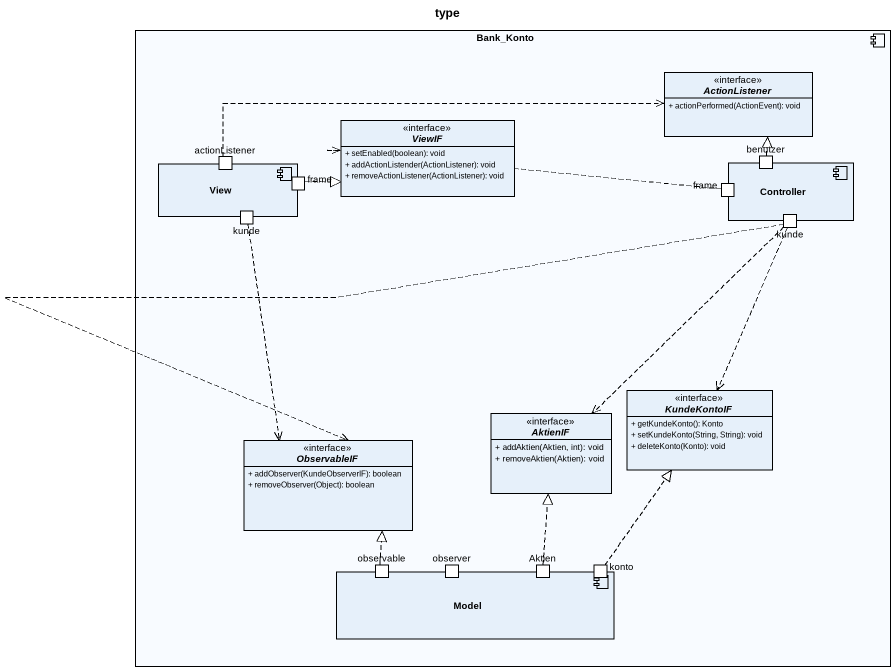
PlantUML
@startuml
title type
allowmixing
hide circle
hide empty members
skinparam classAttributeIconSize 0
component Bank_Konto {
  interface ActionListener {
    + actionPerformed(ActionEvent): void
  }
  interface ViewIF {
    + setEnabled(boolean): void
    + addActionListender(ActionListener): void
    + removeActionListener(ActionListener): void
  }
  component View {
    port actionListener
    port "frame" as frame_
    port kunde
  }
  component Controller {
    port "frame" as frame__2
    port benutzer
    port "kunde" as kunde_2
  }
  interface AktienIF {
    + addAktien(Aktien, int): void
    + removeAktien(Aktien): void
  }
  interface KundeKontoIF {
    + getKundeKonto(): Konto
    + setKundeKonto(String, String): void
    + deleteKonto(Konto): void
  }
  interface ObservableIF {
    + addObserver(KundeObserverIF): boolean
    + removeObserver(Object): boolean
  }
  component Model {
    port observable
    port observer
    port Aktien
    port konto
  }
}
actionListener .right.> ActionListener
frame_ .right.|> ViewIF
frame__2 .left.> ViewIF
benutzer .up.|> ActionListener
kunde ..> ObservableIF
kunde_2 ..> AktienIF
kunde_2 ..> KundeKontoIF
kunde_2 .left.> ObservableIF
observable .up.|> ObservableIF
Aktien .up.|> AktienIF
konto .up.|> KundeKontoIF
@enduml
